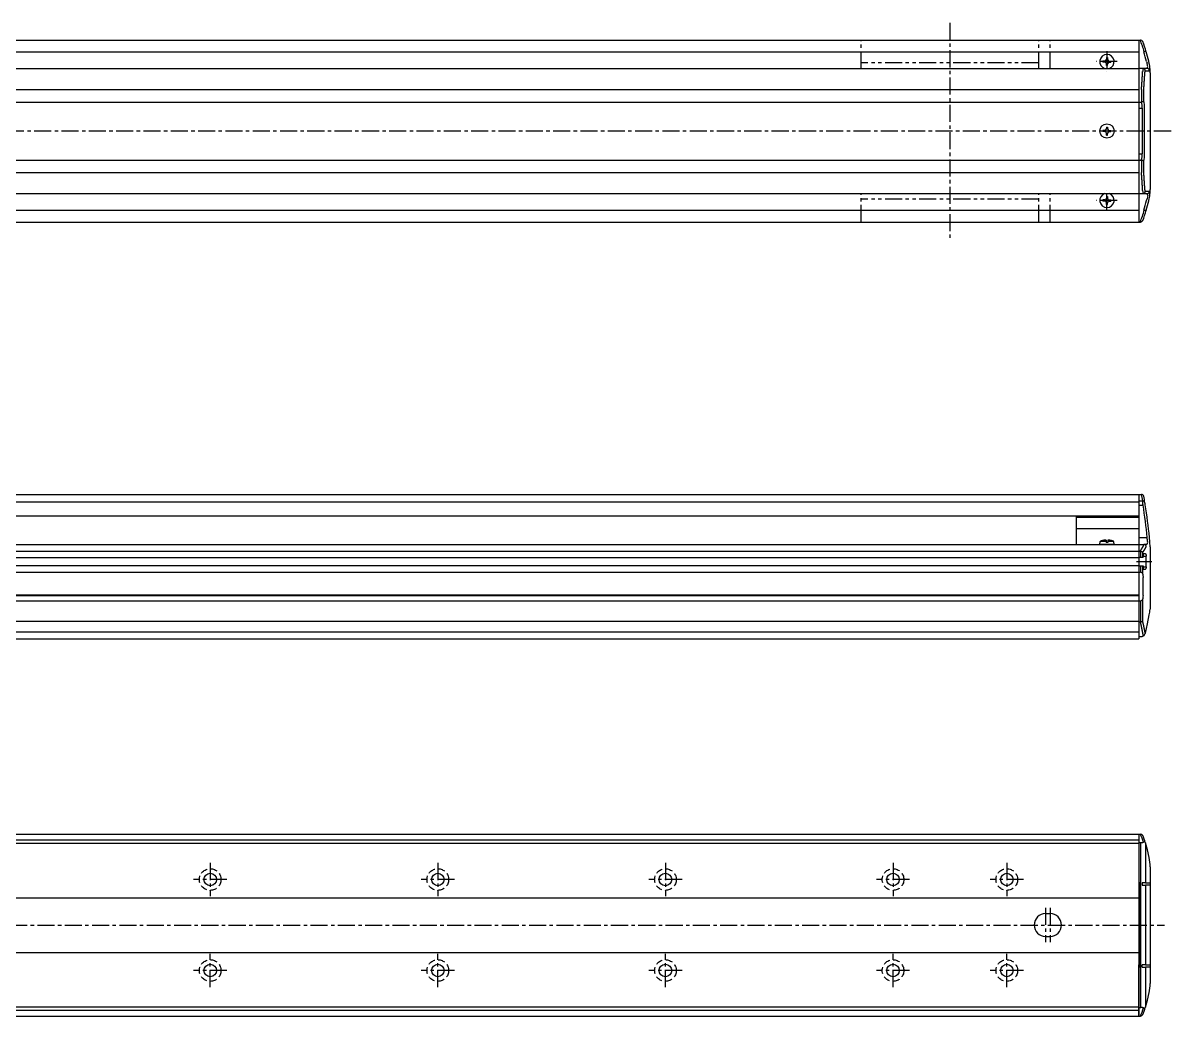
# Model space of a CAD drawing. Extents: x -693 to 350, y 35 to 506.
# Drawn here: x -155 to 350, y 69 to 506 of the extents above; entities that cross this region are included whole.
import ezdxf

# ---------------------------------------------------------------- set-up
doc = ezdxf.new("R2010")
doc.units = 0
for name, pattern in [('CENTER', [12, 7.5, -1.5, 1.5, -1.5]), ('DASHED', [4.5, 3, -1.5]), ('PHANTOM', [15, 7.5, -1.5, 1.5, -1.5, 1.5, -1.5])]:
    doc.linetypes.add(name, pattern=pattern)
doc.layers.get('0').update_dxf_attribs({"linetype": 'CONTINUOUS'})
doc.layers.add('CENTER', color=1, linetype='CENTER')

msp = doc.modelspace()

# ---------------------------------------------------------------- linework, layer by layer
at = {"color": 7, "linetype": 'CONTINUOUS'}
for p, q in [((-504.42, 498.26), (335.58, 498.26)), ((335.58, 498.26), (335.58, 418.26)), ((335.58, 498.26), (336.16, 498.26)), ((336.36, 498.26), (336.16, 498.26)), ((-258.42, 493.06), (335.58, 493.06)), ((321.33, 490.51), (321.33, 489.76)), ((321.33, 490.51), (321.83, 490.51)), ((321.83, 490.51), (321.83, 489.76)), ((337.97, 493.09), (337.82, 493.07)), ((-504.42, 485.76), (335.58, 485.76)), ((-258.42, 485.76), (335.58, 485.76)), ((319.83, 489.01), (319.83, 488.51)), ((320.58, 489.01), (319.83, 489.01)), ((320.58, 488.51), (319.83, 488.51)), ((321.33, 487.01), (321.33, 487.77)), ((321.33, 487.01), (321.83, 487.01)), ((321.83, 487.01), (321.83, 487.77)), ((322.57, 489.01), (323.33, 489.01)), ((322.57, 488.51), (323.33, 488.51)), ((323.33, 489.01), (323.33, 488.51)), ((339.25, 485.76), (335.58, 485.76)), ((338.41, 484.76), (340.24, 484.76)), ((338.97, 488.76), (339.18, 488.03)), ((340.16, 487.99), (339.94, 488.98)), ((340.48, 485.88), (340.48, 485.89)), ((340.58, 483.91), (340.58, 432.61)), ((-504.42, 476.53), (335.58, 476.53)), ((336.76, 476.51), (336.77, 476.51)), ((336.77, 476.51), (336.77, 471.02)), ((337.75, 471.6), (337.75, 476.34)), ((-504.42, 471), (335.58, 471)), ((335.58, 471.01), (336.66, 471.01)), ((336.77, 471.02), (336.66, 471.01)), ((335.58, 468.26), (337.09, 468.26)), ((337.09, 468.26), (337.09, 448.26)), ((338.08, 448.26), (338.08, 468.26)), ((321.33, 460.01), (321.33, 459.26)), ((321.33, 460.01), (321.83, 460.01)), ((321.83, 460.01), (321.83, 459.26)), ((319.83, 458.51), (319.83, 458.01)), ((320.58, 458.51), (319.83, 458.51)), ((320.58, 458.01), (319.83, 458.01)), ((321.33, 456.51), (321.33, 457.27)), ((321.33, 456.51), (321.83, 456.51)), ((321.83, 456.51), (321.83, 457.27)), ((322.57, 458.51), (323.33, 458.51)), ((322.57, 458.01), (323.33, 458.01)), ((323.33, 458.51), (323.33, 458.01)), ((-504.42, 445.53), (335.58, 445.53)), ((335.58, 448.26), (337.09, 448.26)), ((335.58, 445.51), (336.66, 445.51)), ((336.66, 445.51), (336.77, 445.51)), ((336.77, 445.51), (336.77, 440.01)), ((337.75, 440.19), (337.75, 444.92)), ((-504.42, 439.99), (335.58, 439.99)), ((336.77, 440.01), (336.76, 440.01)), ((-502.42, 430.76), (337.58, 430.76)), ((-258.42, 430.76), (335.58, 430.76)), ((321.33, 429.51), (321.33, 428.76)), ((321.33, 429.51), (321.83, 429.51)), ((321.83, 429.51), (321.83, 428.76)), ((335.58, 430.76), (339.25, 430.76)), ((340.24, 431.76), (338.41, 431.76)), ((340.48, 430.64), (340.48, 430.65)), ((319.83, 428.01), (319.83, 427.51)), ((320.58, 428.01), (319.83, 428.01)), ((320.58, 427.51), (319.83, 427.51)), ((321.33, 426.01), (321.33, 426.77)), ((321.33, 426.01), (321.83, 426.01)), ((321.83, 426.01), (321.83, 426.77)), ((322.57, 428.01), (323.33, 428.01)), ((322.57, 427.51), (323.33, 427.51)), ((323.33, 428.01), (323.33, 427.51)), ((338.97, 427.76), (339.18, 428.5)), ((339.94, 427.54), (340.16, 428.54)), ((-258.42, 423.46), (335.58, 423.46)), ((337.97, 423.44), (337.82, 423.46)), ((-504.42, 418.26), (335.58, 418.26)), ((335.58, 418.26), (336.16, 418.26)), ((336.16, 418.26), (336.36, 418.26)), ((-258.42, 298.59), (335.58, 298.59)), ((335.58, 298.59), (335.58, 236.09)), ((335.58, 298.59), (335.58, 289.09)), ((335.58, 298.59), (336.76, 298.59)), ((335.58, 298.59), (335.58, 289.09)), ((336.77, 298.59), (336.76, 298.59)), ((-258.42, 295.23), (335.58, 295.23)), ((335.58, 295.7), (337.27, 295.7)), ((335.58, 293.82), (337.43, 293.82)), ((-258.42, 289.09), (335.58, 289.09)), ((308.08, 289.09), (308.08, 276.59)), ((308.08, 288.62), (335.58, 288.62)), ((308.08, 283.63), (335.58, 283.63)), ((318.43, 276.59), (318.54, 277.89)), ((321.18, 277.89), (318.54, 277.89)), ((321.18, 278.48), (321.18, 277.49)), ((321.98, 277.49), (321.18, 277.49)), ((321.98, 278.48), (321.98, 277.49)), ((324.61, 277.89), (321.98, 277.89)), ((324.73, 276.59), (324.61, 277.89)), ((335.58, 279.59), (339.25, 279.59)), ((-504.42, 276.59), (335.58, 276.59)), ((-504.42, 273.59), (335.58, 273.59)), ((324.73, 276.59), (318.43, 276.59)), ((335.58, 276.59), (337.82, 276.59)), ((335.58, 276.59), (335.58, 235.09)), ((335.58, 273.59), (336.16, 273.59)), ((336.16, 273.59), (336.36, 273.57)), ((336.36, 273.57), (336.36, 270.99)), ((337.29, 270.99), (337.29, 273.01)), ((338.49, 272.44), (337.55, 272.44)), ((337.55, 272.44), (337.55, 270.99)), ((338.97, 276.59), (337.82, 276.59)), ((337.82, 276.59), (337.97, 276.58)), ((339.18, 276.68), (338.97, 276.59)), ((340.48, 276.91), (340.48, 276.89)), ((340.58, 275.59), (340.58, 248.09)), ((-504.42, 270.84), (335.58, 270.84)), ((335.58, 270.99), (337.55, 270.99)), ((337.55, 271.44), (338.81, 271.44)), ((338.81, 266.74), (338.81, 271.44)), ((-504.42, 267.34), (335.58, 267.34)), ((-504.42, 264.32), (335.58, 264.32)), ((335.58, 267.19), (337.55, 267.19)), ((335.58, 264.32), (336.36, 264.32)), ((336.36, 267.19), (336.36, 264.32)), ((337.29, 263.52), (337.29, 267.19)), ((337.55, 267.19), (337.55, 265.74)), ((337.55, 266.74), (338.81, 266.74)), ((337.55, 265.74), (338.49, 265.74)), ((337.43, 254.09), (337.43, 262.09)), ((-504.42, 254.39), (335.58, 254.39)), ((-504.42, 254.09), (335.58, 254.09)), ((337.29, 242.85), (337.29, 252.65)), ((-504.42, 251.85), (335.58, 251.85)), ((335.58, 251.85), (336.36, 251.85)), ((336.36, 251.85), (336.36, 242.59)), ((-504.42, 242.85), (335.58, 242.85)), ((335.58, 242.59), (336.31, 242.59)), ((336.36, 242.59), (336.31, 242.59)), ((-504.42, 238.09), (335.58, 238.09)), ((338.47, 237.62), (338.43, 237.48)), ((-504.42, 235.09), (335.58, 235.09)), ((335.58, 236.09), (336.52, 236.09)), ((-504.42, 149.3), (335.58, 149.3)), ((-504.42, 146.7), (335.58, 146.7)), ((335.58, 149.3), (335.58, 69.3)), ((335.58, 149.3), (335.58, 126.85)), ((335.58, 149.3), (336.31, 149.3)), ((336.31, 149.3), (336.36, 149.3)), ((-504.42, 145.3), (335.58, 145.3)), ((335.58, 145.55), (336.52, 145.55)), ((336.52, 73.05), (336.52, 145.55)), ((338.43, 145.51), (338.47, 145.38)), ((338.47, 145.38), (338.47, 127.8)), ((340.58, 134.95), (340.58, 83.65)), ((336.03, 127.8), (335.58, 127.8)), ((335.58, 126.85), (336.03, 126.85)), ((336.03, 127.8), (336.03, 90.8)), ((338.47, 127.8), (337.08, 127.8)), ((337.08, 127.8), (337.08, 126.8)), ((337.08, 126.8), (338.47, 126.8)), ((338.47, 127.8), (340.41, 127.8)), ((338.47, 126.8), (338.47, 91.8)), ((340.41, 126.8), (338.47, 126.8)), ((340.41, 127.8), (340.58, 127.75)), ((340.58, 126.74), (340.41, 126.8)), ((-504.42, 121.3), (335.58, 121.3)), ((294.58, 114.3), (296.58, 114.3)), ((294.58, 104.3), (296.58, 104.3)), ((-504.42, 97.3), (335.58, 97.3)), ((336.03, 91.76), (335.58, 91.75)), ((335.58, 69.3), (335.58, 91.75)), ((336.03, 90.8), (335.58, 90.8)), ((338.47, 91.8), (337.08, 91.8)), ((337.08, 90.8), (337.08, 91.8)), ((337.08, 90.8), (338.47, 90.8)), ((338.47, 91.8), (340.41, 91.8)), ((338.47, 90.8), (338.47, 73.22)), ((340.41, 90.8), (338.47, 90.8)), ((340.41, 91.8), (340.58, 91.86)), ((340.58, 90.86), (340.41, 90.8)), ((-504.42, 73.3), (335.58, 73.3)), ((-504.42, 71.9), (335.58, 71.9)), ((335.58, 73.05), (336.52, 73.05)), ((338.47, 73.22), (338.43, 73.09)), ((-504.42, 69.3), (335.58, 69.3)), ((335.58, 69.3), (336.31, 69.3)), ((336.36, 69.3), (336.31, 69.3))]:
    msp.add_line(p, q, dxfattribs=at)
at = {"color": 3, "linetype": 'PHANTOM'}
for p, q in [((213.58, 485.76), (213.58, 498.26)), ((291.58, 485.76), (291.58, 498.26)), ((296.58, 485.76), (296.58, 498.26)), ((291.58, 488.26), (213.58, 488.26)), ((213.58, 418.26), (213.58, 430.76)), ((291.58, 418.26), (291.58, 430.76)), ((296.58, 418.26), (296.58, 430.76)), ((291.58, 428.26), (213.58, 428.26))]:
    msp.add_line(p, q, dxfattribs=at)
at = {"color": 7, "linetype": 'CONTINUOUS'}
for points in [[(338.86, 493.09), (338.86, 493.09), (338.85, 493.11), (338.74, 493.17), (338.54, 493.18), (338.28, 493.15), (337.97, 493.09)], [(339.48, 486.57), (339.39, 487.13), (339.18, 488.03)], [(339.48, 429.96), (339.39, 429.4), (339.18, 428.5)], [(338.86, 423.44), (338.86, 423.44), (338.85, 423.42), (338.74, 423.36), (338.54, 423.35), (338.28, 423.38), (337.97, 423.44)], [(337.43, 293.82), (337.39, 294.24), (337.34, 294.87), (337.3, 295.37), (337.27, 295.7)], [(339.18, 276.68), (339.39, 277.07), (339.48, 277.54)], [(338.49, 272.44), (338.5, 272.44), (338.61, 272.37), (338.7, 272.2), (338.76, 271.96), (338.8, 271.66), (338.81, 271.44)], [(337.29, 263.52), (337.37, 263.03), (337.43, 262.09)], [(338.81, 266.74), (338.81, 266.64), (338.78, 266.32), (338.72, 266.03), (338.63, 265.83), (338.52, 265.74), (338.49, 265.74)], [(337.43, 254.09), (337.41, 253.54), (337.29, 252.65)], [(338.47, 237.62), (339.38, 241.71), (340.16, 245.67)], [(338.43, 145.51), (338.38, 145.61), (338.23, 145.74), (337.98, 145.8), (337.58, 145.73)], [(340.16, 139.03), (339.38, 142.3), (338.47, 145.38)], [(338.47, 73.22), (339.38, 76.31), (340.16, 79.58)], [(337.58, 72.88), (337.79, 72.82), (338.1, 72.82), (338.32, 72.92), (338.43, 73.09)]]:
    msp.add_lwpolyline(points, dxfattribs=at)
for points in [[(336.76, 476.51, 0), (336.76, 476.58, 0), (336.77, 476.64, 0), (336.77, 476.7, 0), (336.77, 476.76, 0), (336.78, 476.82, 0), (336.78, 476.89, 0), (336.79, 476.95, 0), (336.79, 477.01, 0), (336.79, 477.07, 0), (336.8, 477.13, 0), (336.8, 477.19, 0), (336.81, 477.26, 0), (336.81, 477.32, 0), (336.82, 477.38, 0), (336.82, 477.44, 0), (336.82, 477.5, 0), (336.83, 477.57, 0), (336.83, 477.63, 0), (336.84, 477.69, 0), (336.84, 477.75, 0), (336.85, 477.81, 0), (336.85, 477.88, 0), (336.85, 477.94, 0), (336.86, 478, 0), (336.86, 478.06, 0), (336.87, 478.12, 0), (336.87, 478.19, 0), (336.87, 478.25, 0), (336.88, 478.31, 0), (336.88, 478.37, 0), (336.89, 478.43, 0), (336.89, 478.5, 0), (336.89, 478.56, 0), (336.9, 478.62, 0), (336.9, 478.68, 0), (336.91, 478.74, 0), (336.91, 478.81, 0), (336.91, 478.87, 0), (336.92, 478.93, 0), (336.92, 478.99, 0), (336.93, 479.05, 0), (336.93, 479.12, 0), (336.94, 479.18, 0), (336.94, 479.24, 0), (336.94, 479.3, 0), (336.95, 479.36, 0), (336.95, 479.42, 0), (336.95, 479.49, 0), (336.96, 479.55, 0), (336.96, 479.61, 0), (336.97, 479.67, 0), (336.97, 479.74, 0), (336.98, 479.8, 0), (336.98, 479.86, 0), (336.98, 479.92, 0), (336.99, 479.98, 0), (336.99, 480.05, 0), (337, 480.11, 0), (337, 480.17, 0), (337, 480.23, 0), (337.01, 480.29, 0), (337.01, 480.36, 0), (337.01, 480.42, 0), (337.02, 480.48, 0), (337.02, 480.54, 0), (337.03, 480.6, 0), (337.03, 480.67, 0), (337.04, 480.73, 0), (337.04, 480.79, 0), (337.04, 480.85, 0), (337.05, 480.91, 0), (337.05, 480.98, 0), (337.06, 481.04, 0), (337.06, 481.1, 0), (337.06, 481.16, 0), (337.07, 481.22, 0), (337.07, 481.29, 0), (337.07, 481.35, 0), (337.08, 481.41, 0), (337.08, 481.47, 0), (337.09, 481.53, 0), (337.09, 481.59, 0), (337.1, 481.66, 0), (337.1, 481.72, 0), (337.1, 481.78, 0), (337.11, 481.84, 0), (337.11, 481.9, 0), (337.11, 481.97, 0), (337.12, 482.03, 0), (337.12, 482.09, 0), (337.13, 482.15, 0), (337.13, 482.21, 0), (337.13, 482.28, 0), (337.14, 482.34, 0), (337.14, 482.4, 0), (337.15, 482.46, 0), (337.15, 482.52, 0), (337.15, 482.59, 0), (337.16, 482.65, 0), (337.16, 482.71, 0), (337.17, 482.77, 0), (337.17, 482.83, 0), (337.17, 482.9, 0), (337.18, 482.96, 0), (337.18, 483.02, 0), (337.19, 483.08, 0), (337.19, 483.14, 0), (337.19, 483.21, 0), (337.2, 483.27, 0), (337.2, 483.33, 0), (337.2, 483.39, 0), (337.21, 483.45, 0), (337.21, 483.52, 0), (337.22, 483.58, 0), (337.22, 483.64, 0), (337.22, 483.7, 0), (337.23, 483.77, 0), (337.23, 483.83, 0), (337.24, 483.89, 0), (337.24, 483.95, 0), (337.24, 484.01, 0), (337.25, 484.08, 0), (337.25, 484.14, 0), (337.25, 484.2, 0), (337.26, 484.26, 0), (337.26, 484.32, 0), (337.27, 484.39, 0), (337.27, 484.45, 0)], [(337.75, 476.34, 0), (337.76, 476.4, 0), (337.76, 476.46, 0), (337.76, 476.52, 0), (337.77, 476.58, 0), (337.77, 476.64, 0), (337.78, 476.7, 0), (337.78, 476.76, 0), (337.79, 476.82, 0), (337.79, 476.88, 0), (337.79, 476.94, 0), (337.8, 477, 0), (337.8, 477.06, 0), (337.81, 477.13, 0), (337.81, 477.19, 0), (337.81, 477.25, 0), (337.82, 477.31, 0), (337.82, 477.37, 0), (337.83, 477.43, 0), (337.83, 477.49, 0), (337.83, 477.55, 0), (337.84, 477.61, 0), (337.84, 477.67, 0), (337.85, 477.73, 0), (337.85, 477.79, 0), (337.85, 477.85, 0), (337.86, 477.91, 0), (337.86, 477.97, 0), (337.87, 478.04, 0), (337.87, 478.1, 0), (337.87, 478.16, 0), (337.88, 478.22, 0), (337.88, 478.28, 0), (337.89, 478.34, 0), (337.89, 478.4, 0), (337.89, 478.46, 0), (337.9, 478.52, 0), (337.9, 478.58, 0), (337.91, 478.64, 0), (337.91, 478.7, 0), (337.91, 478.76, 0), (337.92, 478.82, 0), (337.92, 478.88, 0), (337.93, 478.94, 0), (337.93, 479.01, 0), (337.93, 479.07, 0), (337.94, 479.13, 0), (337.94, 479.19, 0), (337.95, 479.25, 0), (337.95, 479.31, 0), (337.95, 479.37, 0), (337.96, 479.43, 0), (337.96, 479.49, 0), (337.97, 479.55, 0), (337.97, 479.61, 0), (337.97, 479.67, 0), (337.98, 479.73, 0), (337.98, 479.8, 0), (337.99, 479.86, 0), (337.99, 479.92, 0), (337.99, 479.98, 0), (338, 480.04, 0), (338, 480.1, 0), (338, 480.16, 0), (338.01, 480.22, 0), (338.01, 480.28, 0), (338.02, 480.34, 0), (338.02, 480.4, 0), (338.02, 480.46, 0), (338.03, 480.52, 0), (338.03, 480.58, 0), (338.04, 480.64, 0), (338.04, 480.7, 0), (338.05, 480.77, 0), (338.05, 480.83, 0), (338.05, 480.89, 0), (338.06, 480.95, 0), (338.06, 481.01, 0), (338.06, 481.07, 0), (338.07, 481.13, 0), (338.07, 481.19, 0), (338.08, 481.25, 0), (338.08, 481.31, 0), (338.08, 481.37, 0), (338.09, 481.43, 0), (338.09, 481.49, 0), (338.1, 481.55, 0), (338.1, 481.62, 0), (338.1, 481.68, 0), (338.11, 481.74, 0), (338.11, 481.8, 0), (338.12, 481.86, 0), (338.12, 481.92, 0), (338.12, 481.98, 0), (338.13, 482.04, 0), (338.13, 482.1, 0), (338.13, 482.16, 0), (338.14, 482.22, 0), (338.14, 482.28, 0), (338.14, 482.35, 0), (338.15, 482.4, 0), (338.15, 482.47, 0), (338.16, 482.53, 0), (338.16, 482.59, 0), (338.17, 482.65, 0), (338.17, 482.71, 0), (338.17, 482.77, 0), (338.18, 482.83, 0), (338.18, 482.89, 0), (338.18, 482.95, 0), (338.19, 483.01, 0), (338.19, 483.07, 0), (338.19, 483.13, 0), (338.2, 483.19, 0), (338.2, 483.26, 0), (338.21, 483.32, 0), (338.21, 483.38, 0), (338.21, 483.44, 0), (338.22, 483.5, 0), (338.22, 483.56, 0), (338.23, 483.62, 0), (338.23, 483.68, 0), (338.23, 483.74, 0), (338.24, 483.8, 0), (338.24, 483.86, 0), (338.25, 483.92, 0), (338.25, 483.99, 0), (338.25, 484.05, 0), (338.26, 484.11, 0)], [(337.27, 432.08, 0), (337.27, 432.14, 0), (337.26, 432.2, 0), (337.26, 432.27, 0), (337.25, 432.33, 0), (337.25, 432.39, 0), (337.25, 432.45, 0), (337.24, 432.51, 0), (337.24, 432.58, 0), (337.24, 432.64, 0), (337.23, 432.7, 0), (337.23, 432.76, 0), (337.22, 432.82, 0), (337.22, 432.89, 0), (337.22, 432.95, 0), (337.21, 433.01, 0), (337.21, 433.07, 0), (337.2, 433.13, 0), (337.2, 433.2, 0), (337.2, 433.26, 0), (337.19, 433.32, 0), (337.19, 433.38, 0), (337.19, 433.44, 0), (337.18, 433.51, 0), (337.18, 433.57, 0), (337.17, 433.63, 0), (337.17, 433.69, 0), (337.17, 433.76, 0), (337.16, 433.82, 0), (337.16, 433.88, 0), (337.15, 433.94, 0), (337.15, 434, 0), (337.15, 434.07, 0), (337.14, 434.13, 0), (337.14, 434.19, 0), (337.13, 434.25, 0), (337.13, 434.31, 0), (337.13, 434.38, 0), (337.12, 434.44, 0), (337.12, 434.5, 0), (337.11, 434.56, 0), (337.11, 434.62, 0), (337.11, 434.69, 0), (337.1, 434.75, 0), (337.1, 434.81, 0), (337.1, 434.87, 0), (337.09, 434.93, 0), (337.09, 435, 0), (337.08, 435.06, 0), (337.08, 435.12, 0), (337.07, 435.18, 0), (337.07, 435.24, 0), (337.07, 435.31, 0), (337.06, 435.37, 0), (337.06, 435.43, 0), (337.06, 435.49, 0), (337.05, 435.55, 0), (337.05, 435.62, 0), (337.04, 435.68, 0), (337.04, 435.74, 0), (337.04, 435.8, 0), (337.03, 435.86, 0), (337.03, 435.93, 0), (337.02, 435.99, 0), (337.02, 436.05, 0), (337.01, 436.11, 0), (337.01, 436.17, 0), (337.01, 436.24, 0), (337, 436.3, 0), (337, 436.36, 0), (337, 436.42, 0), (336.99, 436.48, 0), (336.99, 436.55, 0), (336.98, 436.61, 0), (336.98, 436.67, 0), (336.98, 436.73, 0), (336.97, 436.79, 0), (336.97, 436.86, 0), (336.96, 436.92, 0), (336.96, 436.98, 0), (336.95, 437.04, 0), (336.95, 437.1, 0), (336.95, 437.17, 0), (336.94, 437.23, 0), (336.94, 437.29, 0), (336.94, 437.35, 0), (336.93, 437.41, 0), (336.93, 437.48, 0), (336.92, 437.54, 0), (336.92, 437.6, 0), (336.91, 437.66, 0), (336.91, 437.72, 0), (336.91, 437.79, 0), (336.9, 437.85, 0), (336.9, 437.91, 0), (336.89, 437.97, 0), (336.89, 438.03, 0), (336.89, 438.1, 0), (336.88, 438.16, 0), (336.88, 438.22, 0), (336.87, 438.28, 0), (336.87, 438.34, 0), (336.87, 438.4, 0), (336.86, 438.47, 0), (336.86, 438.53, 0), (336.85, 438.59, 0), (336.85, 438.65, 0), (336.85, 438.71, 0), (336.84, 438.78, 0), (336.84, 438.84, 0), (336.83, 438.9, 0), (336.83, 438.96, 0), (336.82, 439.02, 0), (336.82, 439.09, 0), (336.82, 439.15, 0), (336.81, 439.21, 0), (336.81, 439.27, 0), (336.8, 439.33, 0), (336.8, 439.39, 0), (336.79, 439.46, 0), (336.79, 439.52, 0), (336.79, 439.58, 0), (336.78, 439.64, 0), (336.78, 439.7, 0), (336.77, 439.77, 0), (336.77, 439.83, 0), (336.77, 439.89, 0), (336.76, 439.95, 0), (336.76, 440.01, 0)], [(338.26, 432.42, 0), (338.25, 432.48, 0), (338.25, 432.54, 0), (338.25, 432.61, 0), (338.24, 432.66, 0), (338.24, 432.73, 0), (338.23, 432.79, 0), (338.23, 432.85, 0), (338.23, 432.91, 0), (338.22, 432.97, 0), (338.22, 433.03, 0), (338.21, 433.09, 0), (338.21, 433.15, 0), (338.21, 433.21, 0), (338.2, 433.27, 0), (338.2, 433.33, 0), (338.19, 433.39, 0), (338.19, 433.45, 0), (338.19, 433.52, 0), (338.18, 433.58, 0), (338.18, 433.64, 0), (338.18, 433.7, 0), (338.17, 433.76, 0), (338.17, 433.82, 0), (338.17, 433.88, 0), (338.16, 433.94, 0), (338.16, 434, 0), (338.15, 434.06, 0), (338.15, 434.12, 0), (338.14, 434.18, 0), (338.14, 434.25, 0), (338.14, 434.31, 0), (338.13, 434.37, 0), (338.13, 434.43, 0), (338.13, 434.49, 0), (338.12, 434.55, 0), (338.12, 434.61, 0), (338.12, 434.67, 0), (338.11, 434.73, 0), (338.11, 434.79, 0), (338.1, 434.85, 0), (338.1, 434.91, 0), (338.1, 434.97, 0), (338.09, 435.03, 0), (338.09, 435.1, 0), (338.08, 435.16, 0), (338.08, 435.22, 0), (338.08, 435.28, 0), (338.07, 435.34, 0), (338.07, 435.4, 0), (338.06, 435.46, 0), (338.06, 435.52, 0), (338.06, 435.58, 0), (338.05, 435.64, 0), (338.05, 435.7, 0), (338.05, 435.76, 0), (338.04, 435.82, 0), (338.04, 435.88, 0), (338.03, 435.94, 0), (338.03, 436, 0), (338.02, 436.07, 0), (338.02, 436.13, 0), (338.02, 436.19, 0), (338.01, 436.25, 0), (338.01, 436.31, 0), (338, 436.37, 0), (338, 436.43, 0), (338, 436.49, 0), (337.99, 436.55, 0), (337.99, 436.61, 0), (337.99, 436.67, 0), (337.98, 436.73, 0), (337.98, 436.79, 0), (337.97, 436.85, 0), (337.97, 436.92, 0), (337.97, 436.98, 0), (337.96, 437.04, 0), (337.96, 437.1, 0), (337.95, 437.16, 0), (337.95, 437.22, 0), (337.95, 437.28, 0), (337.94, 437.34, 0), (337.94, 437.4, 0), (337.93, 437.46, 0), (337.93, 437.52, 0), (337.93, 437.58, 0), (337.92, 437.64, 0), (337.92, 437.7, 0), (337.91, 437.76, 0), (337.91, 437.83, 0), (337.91, 437.89, 0), (337.9, 437.95, 0), (337.9, 438.01, 0), (337.89, 438.07, 0), (337.89, 438.13, 0), (337.89, 438.19, 0), (337.88, 438.25, 0), (337.88, 438.31, 0), (337.87, 438.37, 0), (337.87, 438.43, 0), (337.87, 438.49, 0), (337.86, 438.55, 0), (337.86, 438.61, 0), (337.85, 438.68, 0), (337.85, 438.74, 0), (337.85, 438.8, 0), (337.84, 438.86, 0), (337.84, 438.92, 0), (337.83, 438.98, 0), (337.83, 439.04, 0), (337.83, 439.1, 0), (337.82, 439.16, 0), (337.82, 439.22, 0), (337.81, 439.28, 0), (337.81, 439.34, 0), (337.81, 439.4, 0), (337.8, 439.46, 0), (337.8, 439.52, 0), (337.79, 439.58, 0), (337.79, 439.64, 0), (337.79, 439.71, 0), (337.78, 439.77, 0), (337.78, 439.83, 0), (337.77, 439.89, 0), (337.77, 439.95, 0), (337.76, 440.01, 0), (337.76, 440.07, 0), (337.76, 440.13, 0), (337.75, 440.19, 0)], [(321.18, 278.48, 0), (321.16, 278.48, 0), (321.13, 278.48, 0), (321.11, 278.47, 0), (321.09, 278.47, 0), (321.07, 278.47, 0), (321.05, 278.47, 0), (321.03, 278.47, 0), (321.01, 278.47, 0), (320.99, 278.46, 0), (320.96, 278.46, 0), (320.94, 278.46, 0), (320.92, 278.46, 0), (320.9, 278.46, 0), (320.88, 278.46, 0), (320.86, 278.45, 0), (320.84, 278.45, 0), (320.82, 278.45, 0), (320.8, 278.45, 0), (320.77, 278.45, 0), (320.75, 278.44, 0), (320.73, 278.44, 0), (320.71, 278.44, 0), (320.69, 278.44, 0), (320.67, 278.44, 0), (320.65, 278.43, 0), (320.63, 278.43, 0), (320.61, 278.43, 0), (320.58, 278.43, 0), (320.56, 278.42, 0), (320.54, 278.42, 0), (320.52, 278.42, 0), (320.5, 278.41, 0), (320.48, 278.41, 0), (320.46, 278.41, 0), (320.44, 278.4, 0), (320.42, 278.4, 0), (320.4, 278.4, 0), (320.38, 278.4, 0), (320.35, 278.39, 0), (320.33, 278.39, 0), (320.31, 278.39, 0), (320.29, 278.38, 0), (320.27, 278.38, 0), (320.25, 278.38, 0), (320.23, 278.37, 0), (320.21, 278.37, 0), (320.19, 278.37, 0), (320.17, 278.36, 0), (320.14, 278.36, 0), (320.12, 278.35, 0), (320.1, 278.35, 0), (320.08, 278.35, 0), (320.06, 278.34, 0), (320.04, 278.34, 0), (320.02, 278.33, 0), (320, 278.33, 0), (319.98, 278.32, 0), (319.96, 278.32, 0), (319.94, 278.32, 0), (319.92, 278.31, 0), (319.9, 278.31, 0), (319.88, 278.3, 0), (319.85, 278.3, 0), (319.83, 278.29, 0), (319.81, 278.29, 0), (319.79, 278.29, 0), (319.77, 278.28, 0), (319.75, 278.27, 0), (319.73, 278.27, 0), (319.71, 278.26, 0), (319.69, 278.26, 0), (319.67, 278.25, 0), (319.65, 278.25, 0), (319.63, 278.25, 0), (319.61, 278.24, 0), (319.59, 278.24, 0), (319.57, 278.23, 0), (319.55, 278.22, 0), (319.52, 278.22, 0), (319.5, 278.21, 0), (319.48, 278.21, 0), (319.46, 278.2, 0), (319.44, 278.2, 0), (319.42, 278.19, 0), (319.4, 278.19, 0), (319.38, 278.18, 0), (319.36, 278.17, 0), (319.34, 278.17, 0), (319.32, 278.16, 0), (319.3, 278.15, 0), (319.28, 278.15, 0), (319.26, 278.14, 0), (319.24, 278.14, 0), (319.22, 278.13, 0), (319.2, 278.12, 0), (319.18, 278.12, 0), (319.16, 278.11, 0), (319.14, 278.11, 0), (319.12, 278.1, 0), (319.1, 278.09, 0), (319.08, 278.09, 0), (319.06, 278.08, 0), (319.04, 278.07, 0), (319.02, 278.06, 0), (319, 278.06, 0), (318.98, 278.05, 0), (318.96, 278.05, 0), (318.94, 278.04, 0), (318.92, 278.03, 0), (318.9, 278.02, 0), (318.88, 278.02, 0), (318.86, 278.01, 0), (318.84, 278, 0), (318.82, 278, 0), (318.8, 277.99, 0), (318.78, 277.98, 0), (318.76, 277.97, 0), (318.74, 277.96, 0), (318.72, 277.96, 0), (318.7, 277.95, 0), (318.68, 277.94, 0), (318.66, 277.93, 0), (318.64, 277.93, 0), (318.62, 277.92, 0), (318.6, 277.91, 0), (318.58, 277.9, 0), (318.56, 277.89, 0), (318.54, 277.89, 0)], [(324.61, 277.89, 0), (324.59, 277.89, 0), (324.57, 277.9, 0), (324.55, 277.91, 0), (324.54, 277.92, 0), (324.51, 277.93, 0), (324.5, 277.93, 0), (324.48, 277.94, 0), (324.46, 277.95, 0), (324.44, 277.96, 0), (324.42, 277.96, 0), (324.4, 277.97, 0), (324.38, 277.98, 0), (324.36, 277.99, 0), (324.34, 278, 0), (324.32, 278, 0), (324.3, 278.01, 0), (324.28, 278.02, 0), (324.26, 278.02, 0), (324.24, 278.03, 0), (324.22, 278.04, 0), (324.2, 278.05, 0), (324.18, 278.05, 0), (324.16, 278.06, 0), (324.14, 278.06, 0), (324.12, 278.07, 0), (324.1, 278.08, 0), (324.08, 278.09, 0), (324.06, 278.09, 0), (324.04, 278.1, 0), (324.02, 278.11, 0), (324, 278.11, 0), (323.98, 278.12, 0), (323.95, 278.12, 0), (323.94, 278.13, 0), (323.92, 278.14, 0), (323.89, 278.14, 0), (323.87, 278.15, 0), (323.85, 278.15, 0), (323.83, 278.16, 0), (323.81, 278.17, 0), (323.79, 278.17, 0), (323.77, 278.18, 0), (323.75, 278.19, 0), (323.73, 278.19, 0), (323.71, 278.2, 0), (323.69, 278.2, 0), (323.67, 278.21, 0), (323.65, 278.21, 0), (323.63, 278.22, 0), (323.61, 278.22, 0), (323.59, 278.23, 0), (323.57, 278.24, 0), (323.55, 278.24, 0), (323.53, 278.25, 0), (323.51, 278.25, 0), (323.49, 278.25, 0), (323.46, 278.26, 0), (323.44, 278.26, 0), (323.42, 278.27, 0), (323.4, 278.27, 0), (323.38, 278.28, 0), (323.36, 278.29, 0), (323.34, 278.29, 0), (323.32, 278.29, 0), (323.3, 278.3, 0), (323.28, 278.3, 0), (323.26, 278.31, 0), (323.24, 278.31, 0), (323.22, 278.32, 0), (323.2, 278.32, 0), (323.18, 278.32, 0), (323.15, 278.33, 0), (323.13, 278.33, 0), (323.11, 278.34, 0), (323.09, 278.34, 0), (323.07, 278.35, 0), (323.05, 278.35, 0), (323.03, 278.35, 0), (323.01, 278.36, 0), (322.99, 278.36, 0), (322.97, 278.37, 0), (322.95, 278.37, 0), (322.93, 278.37, 0), (322.9, 278.38, 0), (322.88, 278.38, 0), (322.86, 278.38, 0), (322.84, 278.39, 0), (322.82, 278.39, 0), (322.8, 278.39, 0), (322.78, 278.4, 0), (322.76, 278.4, 0), (322.74, 278.4, 0), (322.71, 278.4, 0), (322.69, 278.41, 0), (322.67, 278.41, 0), (322.65, 278.41, 0), (322.63, 278.42, 0), (322.61, 278.42, 0), (322.59, 278.42, 0), (322.57, 278.43, 0), (322.55, 278.43, 0), (322.53, 278.43, 0), (322.5, 278.43, 0), (322.48, 278.44, 0), (322.46, 278.44, 0), (322.44, 278.44, 0), (322.42, 278.44, 0), (322.4, 278.44, 0), (322.38, 278.45, 0), (322.36, 278.45, 0), (322.34, 278.45, 0), (322.31, 278.45, 0), (322.29, 278.45, 0), (322.27, 278.46, 0), (322.25, 278.46, 0), (322.23, 278.46, 0), (322.21, 278.46, 0), (322.19, 278.46, 0), (322.17, 278.46, 0), (322.15, 278.47, 0), (322.12, 278.47, 0), (322.1, 278.47, 0), (322.08, 278.47, 0), (322.06, 278.47, 0), (322.04, 278.47, 0), (322.02, 278.48, 0), (322, 278.48, 0), (321.98, 278.48, 0)], [(336.16, 273.59, 0), (336.18, 273.61, 0), (336.19, 273.63, 0), (336.21, 273.66, 0), (336.23, 273.68, 0), (336.24, 273.7, 0), (336.26, 273.73, 0), (336.27, 273.75, 0), (336.29, 273.77, 0), (336.3, 273.79, 0), (336.32, 273.82, 0), (336.33, 273.84, 0), (336.35, 273.86, 0), (336.37, 273.89, 0), (336.38, 273.91, 0), (336.4, 273.93, 0), (336.41, 273.95, 0), (336.43, 273.98, 0), (336.44, 274, 0), (336.46, 274.02, 0), (336.48, 274.05, 0), (336.49, 274.07, 0), (336.51, 274.09, 0), (336.52, 274.12, 0), (336.54, 274.14, 0), (336.55, 274.16, 0), (336.57, 274.19, 0), (336.58, 274.21, 0), (336.6, 274.23, 0), (336.61, 274.26, 0), (336.63, 274.28, 0), (336.64, 274.3, 0), (336.66, 274.32, 0), (336.67, 274.35, 0), (336.69, 274.37, 0), (336.7, 274.39, 0), (336.72, 274.42, 0), (336.73, 274.44, 0), (336.75, 274.46, 0), (336.76, 274.49, 0), (336.78, 274.51, 0), (336.79, 274.53, 0), (336.81, 274.56, 0), (336.82, 274.58, 0), (336.84, 274.6, 0), (336.85, 274.63, 0), (336.87, 274.65, 0), (336.88, 274.67, 0), (336.89, 274.7, 0), (336.91, 274.72, 0), (336.92, 274.74, 0), (336.94, 274.77, 0), (336.95, 274.79, 0), (336.97, 274.81, 0), (336.98, 274.84, 0), (337, 274.86, 0), (337.01, 274.88, 0), (337.02, 274.91, 0), (337.04, 274.93, 0), (337.05, 274.95, 0), (337.07, 274.98, 0), (337.08, 275, 0), (337.1, 275.02, 0), (337.11, 275.05, 0), (337.12, 275.07, 0), (337.14, 275.09, 0), (337.15, 275.12, 0), (337.17, 275.14, 0), (337.18, 275.16, 0), (337.19, 275.19, 0), (337.21, 275.21, 0), (337.22, 275.23, 0), (337.24, 275.26, 0), (337.25, 275.28, 0), (337.26, 275.3, 0), (337.28, 275.33, 0), (337.29, 275.35, 0), (337.31, 275.37, 0), (337.32, 275.4, 0), (337.33, 275.42, 0), (337.35, 275.44, 0), (337.36, 275.47, 0), (337.37, 275.49, 0), (337.39, 275.51, 0), (337.4, 275.54, 0), (337.41, 275.56, 0), (337.43, 275.58, 0), (337.44, 275.61, 0), (337.46, 275.63, 0), (337.47, 275.65, 0), (337.48, 275.68, 0), (337.5, 275.7, 0), (337.51, 275.73, 0), (337.52, 275.75, 0), (337.53, 275.77, 0), (337.55, 275.8, 0), (337.56, 275.82, 0), (337.57, 275.84, 0), (337.59, 275.87, 0), (337.6, 275.89, 0), (337.61, 275.91, 0), (337.63, 275.94, 0), (337.64, 275.96, 0), (337.65, 275.99, 0), (337.67, 276.01, 0), (337.68, 276.03, 0), (337.69, 276.06, 0), (337.7, 276.08, 0), (337.72, 276.1, 0), (337.73, 276.13, 0), (337.74, 276.15, 0), (337.75, 276.17, 0), (337.77, 276.2, 0), (337.78, 276.22, 0), (337.79, 276.25, 0), (337.81, 276.27, 0), (337.82, 276.29, 0), (337.83, 276.32, 0), (337.84, 276.34, 0), (337.86, 276.36, 0), (337.87, 276.39, 0), (337.88, 276.41, 0), (337.89, 276.43, 0), (337.91, 276.46, 0), (337.92, 276.48, 0), (337.93, 276.5, 0), (337.94, 276.53, 0), (337.95, 276.55, 0), (337.97, 276.58, 0)], [(337.29, 273.01, 0), (337.3, 273.03, 0), (337.32, 273.05, 0), (337.33, 273.07, 0), (337.35, 273.09, 0), (337.36, 273.11, 0), (337.37, 273.13, 0), (337.39, 273.15, 0), (337.4, 273.17, 0), (337.41, 273.19, 0), (337.43, 273.21, 0), (337.44, 273.23, 0), (337.45, 273.25, 0), (337.47, 273.27, 0), (337.48, 273.29, 0), (337.49, 273.31, 0), (337.51, 273.33, 0), (337.52, 273.35, 0), (337.53, 273.37, 0), (337.55, 273.39, 0), (337.56, 273.41, 0), (337.57, 273.43, 0), (337.59, 273.45, 0), (337.6, 273.47, 0), (337.61, 273.49, 0), (337.63, 273.51, 0), (337.64, 273.53, 0), (337.65, 273.55, 0), (337.67, 273.57, 0), (337.68, 273.59, 0), (337.69, 273.61, 0), (337.7, 273.63, 0), (337.72, 273.65, 0), (337.73, 273.67, 0), (337.74, 273.69, 0), (337.76, 273.71, 0), (337.77, 273.73, 0), (337.78, 273.75, 0), (337.79, 273.77, 0), (337.81, 273.79, 0), (337.82, 273.81, 0), (337.83, 273.83, 0), (337.85, 273.85, 0), (337.86, 273.87, 0), (337.87, 273.89, 0), (337.88, 273.91, 0), (337.9, 273.93, 0), (337.91, 273.95, 0), (337.92, 273.97, 0), (337.93, 273.99, 0), (337.95, 274.01, 0), (337.96, 274.03, 0), (337.97, 274.05, 0), (337.99, 274.07, 0), (338, 274.09, 0), (338.01, 274.11, 0), (338.02, 274.13, 0), (338.04, 274.15, 0), (338.05, 274.17, 0), (338.06, 274.19, 0), (338.07, 274.21, 0), (338.08, 274.23, 0), (338.1, 274.25, 0), (338.11, 274.27, 0), (338.12, 274.29, 0), (338.13, 274.31, 0), (338.14, 274.33, 0), (338.16, 274.35, 0), (338.17, 274.37, 0), (338.18, 274.39, 0), (338.19, 274.41, 0), (338.21, 274.43, 0), (338.22, 274.45, 0), (338.23, 274.47, 0), (338.24, 274.49, 0), (338.25, 274.51, 0), (338.27, 274.53, 0), (338.28, 274.55, 0), (338.29, 274.57, 0), (338.3, 274.59, 0), (338.31, 274.61, 0), (338.33, 274.63, 0), (338.34, 274.65, 0), (338.35, 274.67, 0), (338.36, 274.69, 0), (338.37, 274.71, 0), (338.38, 274.73, 0), (338.4, 274.75, 0), (338.41, 274.77, 0), (338.42, 274.79, 0), (338.43, 274.81, 0), (338.44, 274.83, 0), (338.46, 274.86, 0), (338.47, 274.88, 0), (338.48, 274.89, 0), (338.49, 274.92, 0), (338.5, 274.94, 0), (338.51, 274.96, 0), (338.52, 274.98, 0), (338.54, 275, 0), (338.55, 275.02, 0), (338.56, 275.04, 0), (338.57, 275.06, 0), (338.58, 275.08, 0), (338.59, 275.1, 0), (338.61, 275.12, 0), (338.62, 275.14, 0), (338.63, 275.16, 0), (338.64, 275.18, 0), (338.65, 275.2, 0), (338.66, 275.22, 0), (338.67, 275.24, 0), (338.68, 275.26, 0), (338.69, 275.28, 0), (338.71, 275.3, 0), (338.72, 275.32, 0), (338.73, 275.34, 0), (338.74, 275.36, 0), (338.75, 275.38, 0), (338.76, 275.4, 0), (338.77, 275.42, 0), (338.78, 275.44, 0), (338.8, 275.46, 0), (338.81, 275.49, 0), (338.82, 275.5, 0), (338.83, 275.53, 0), (338.84, 275.55, 0), (338.85, 275.57, 0), (338.86, 275.59, 0)], [(337.58, 236.39, 0), (337.58, 236.44, 0), (337.57, 236.49, 0), (337.56, 236.54, 0), (337.55, 236.59, 0), (337.54, 236.64, 0), (337.53, 236.69, 0), (337.52, 236.74, 0), (337.51, 236.78, 0), (337.5, 236.83, 0), (337.49, 236.88, 0), (337.48, 236.93, 0), (337.48, 236.98, 0), (337.46, 237.03, 0), (337.46, 237.08, 0), (337.45, 237.13, 0), (337.44, 237.18, 0), (337.43, 237.22, 0), (337.42, 237.27, 0), (337.41, 237.32, 0), (337.4, 237.37, 0), (337.39, 237.42, 0), (337.38, 237.47, 0), (337.37, 237.52, 0), (337.36, 237.56, 0), (337.35, 237.61, 0), (337.34, 237.66, 0), (337.33, 237.71, 0), (337.32, 237.76, 0), (337.31, 237.81, 0), (337.31, 237.86, 0), (337.3, 237.91, 0), (337.29, 237.96, 0), (337.28, 238, 0), (337.27, 238.05, 0), (337.26, 238.1, 0), (337.25, 238.15, 0), (337.24, 238.2, 0), (337.23, 238.25, 0), (337.22, 238.29, 0), (337.21, 238.34, 0), (337.2, 238.39, 0), (337.19, 238.44, 0), (337.18, 238.49, 0), (337.17, 238.54, 0), (337.16, 238.59, 0), (337.15, 238.64, 0), (337.14, 238.68, 0), (337.13, 238.73, 0), (337.12, 238.78, 0), (337.11, 238.83, 0), (337.1, 238.88, 0), (337.09, 238.93, 0), (337.08, 238.97, 0), (337.07, 239.02, 0), (337.06, 239.07, 0), (337.05, 239.12, 0), (337.04, 239.17, 0), (337.03, 239.22, 0), (337.02, 239.27, 0), (337.01, 239.31, 0), (337, 239.36, 0), (336.99, 239.41, 0), (336.98, 239.46, 0), (336.97, 239.51, 0), (336.96, 239.56, 0), (336.95, 239.6, 0), (336.94, 239.65, 0), (336.93, 239.7, 0), (336.92, 239.75, 0), (336.91, 239.8, 0), (336.9, 239.85, 0), (336.89, 239.9, 0), (336.88, 239.94, 0), (336.87, 239.99, 0), (336.86, 240.04, 0), (336.85, 240.09, 0), (336.84, 240.14, 0), (336.83, 240.19, 0), (336.82, 240.23, 0), (336.81, 240.28, 0), (336.8, 240.33, 0), (336.79, 240.38, 0), (336.78, 240.43, 0), (336.77, 240.47, 0), (336.76, 240.52, 0), (336.75, 240.57, 0), (336.74, 240.62, 0), (336.73, 240.67, 0), (336.72, 240.72, 0), (336.71, 240.76, 0), (336.7, 240.81, 0), (336.69, 240.86, 0), (336.68, 240.91, 0), (336.67, 240.96, 0), (336.66, 241, 0), (336.65, 241.05, 0), (336.64, 241.1, 0), (336.63, 241.15, 0), (336.62, 241.2, 0), (336.61, 241.24, 0), (336.6, 241.29, 0), (336.58, 241.34, 0), (336.57, 241.39, 0), (336.56, 241.44, 0), (336.55, 241.49, 0), (336.54, 241.53, 0), (336.53, 241.58, 0), (336.52, 241.63, 0), (336.51, 241.68, 0), (336.5, 241.72, 0), (336.49, 241.77, 0), (336.48, 241.82, 0), (336.47, 241.87, 0), (336.46, 241.92, 0), (336.45, 241.97, 0), (336.44, 242.01, 0), (336.43, 242.06, 0), (336.41, 242.11, 0), (336.4, 242.16, 0), (336.39, 242.2, 0), (336.38, 242.25, 0), (336.37, 242.3, 0), (336.36, 242.35, 0), (336.35, 242.4, 0), (336.34, 242.44, 0), (336.33, 242.49, 0), (336.32, 242.54, 0), (336.31, 242.59, 0)], [(338.43, 237.48, 0), (338.42, 237.52, 0), (338.41, 237.56, 0), (338.4, 237.6, 0), (338.39, 237.65, 0), (338.38, 237.69, 0), (338.38, 237.73, 0), (338.37, 237.77, 0), (338.36, 237.82, 0), (338.35, 237.86, 0), (338.34, 237.9, 0), (338.33, 237.94, 0), (338.33, 237.99, 0), (338.32, 238.03, 0), (338.31, 238.07, 0), (338.3, 238.11, 0), (338.29, 238.16, 0), (338.29, 238.2, 0), (338.28, 238.24, 0), (338.27, 238.28, 0), (338.26, 238.32, 0), (338.25, 238.37, 0), (338.24, 238.41, 0), (338.23, 238.45, 0), (338.23, 238.49, 0), (338.22, 238.54, 0), (338.21, 238.58, 0), (338.2, 238.62, 0), (338.19, 238.66, 0), (338.18, 238.71, 0), (338.18, 238.75, 0), (338.17, 238.79, 0), (338.16, 238.83, 0), (338.15, 238.87, 0), (338.14, 238.92, 0), (338.13, 238.96, 0), (338.12, 239, 0), (338.12, 239.04, 0), (338.11, 239.09, 0), (338.1, 239.13, 0), (338.09, 239.17, 0), (338.08, 239.21, 0), (338.07, 239.25, 0), (338.06, 239.3, 0), (338.06, 239.34, 0), (338.05, 239.38, 0), (338.04, 239.42, 0), (338.03, 239.46, 0), (338.02, 239.51, 0), (338.01, 239.55, 0), (338, 239.59, 0), (337.99, 239.63, 0), (337.99, 239.68, 0), (337.98, 239.72, 0), (337.97, 239.76, 0), (337.96, 239.8, 0), (337.95, 239.84, 0), (337.94, 239.88, 0), (337.93, 239.93, 0), (337.92, 239.97, 0), (337.92, 240.01, 0), (337.91, 240.05, 0), (337.9, 240.1, 0), (337.89, 240.14, 0), (337.88, 240.18, 0), (337.87, 240.22, 0), (337.86, 240.26, 0), (337.85, 240.31, 0), (337.84, 240.35, 0), (337.84, 240.39, 0), (337.83, 240.43, 0), (337.82, 240.47, 0), (337.81, 240.52, 0), (337.8, 240.56, 0), (337.79, 240.6, 0), (337.78, 240.64, 0), (337.77, 240.68, 0), (337.76, 240.72, 0), (337.75, 240.77, 0), (337.75, 240.81, 0), (337.74, 240.85, 0), (337.73, 240.89, 0), (337.72, 240.94, 0), (337.71, 240.98, 0), (337.7, 241.02, 0), (337.69, 241.06, 0), (337.68, 241.1, 0), (337.67, 241.14, 0), (337.66, 241.19, 0), (337.65, 241.23, 0), (337.65, 241.27, 0), (337.64, 241.31, 0), (337.63, 241.35, 0), (337.62, 241.4, 0), (337.61, 241.44, 0), (337.6, 241.48, 0), (337.59, 241.52, 0), (337.58, 241.56, 0), (337.57, 241.6, 0), (337.56, 241.65, 0), (337.55, 241.69, 0), (337.55, 241.73, 0), (337.54, 241.77, 0), (337.53, 241.81, 0), (337.52, 241.85, 0), (337.51, 241.9, 0), (337.5, 241.94, 0), (337.49, 241.98, 0), (337.48, 242.02, 0), (337.47, 242.06, 0), (337.46, 242.1, 0), (337.45, 242.15, 0), (337.44, 242.19, 0), (337.43, 242.23, 0), (337.42, 242.27, 0), (337.41, 242.31, 0), (337.4, 242.35, 0), (337.39, 242.4, 0), (337.38, 242.44, 0), (337.38, 242.48, 0), (337.37, 242.52, 0), (337.36, 242.56, 0), (337.35, 242.6, 0), (337.34, 242.65, 0), (337.33, 242.69, 0), (337.32, 242.73, 0), (337.31, 242.77, 0), (337.3, 242.81, 0), (337.29, 242.85, 0)], [(336.52, 145.55, 0), (336.53, 145.55, 0), (336.54, 145.55, 0), (336.55, 145.55, 0), (336.56, 145.55, 0), (336.56, 145.55, 0), (336.57, 145.55, 0), (336.58, 145.55, 0), (336.59, 145.55, 0), (336.6, 145.55, 0), (336.61, 145.55, 0), (336.62, 145.55, 0), (336.63, 145.55, 0), (336.63, 145.55, 0), (336.64, 145.55, 0), (336.65, 145.55, 0), (336.66, 145.55, 0), (336.67, 145.55, 0), (336.68, 145.55, 0), (336.69, 145.55, 0), (336.7, 145.55, 0), (336.7, 145.55, 0), (336.71, 145.55, 0), (336.72, 145.55, 0), (336.73, 145.56, 0), (336.74, 145.56, 0), (336.75, 145.56, 0), (336.76, 145.56, 0), (336.76, 145.56, 0), (336.77, 145.56, 0), (336.78, 145.56, 0), (336.79, 145.56, 0), (336.8, 145.56, 0), (336.81, 145.56, 0), (336.82, 145.56, 0), (336.83, 145.56, 0), (336.83, 145.56, 0), (336.84, 145.56, 0), (336.85, 145.56, 0), (336.86, 145.56, 0), (336.87, 145.57, 0), (336.88, 145.57, 0), (336.89, 145.57, 0), (336.89, 145.57, 0), (336.9, 145.57, 0), (336.91, 145.57, 0), (336.92, 145.57, 0), (336.93, 145.57, 0), (336.94, 145.57, 0), (336.95, 145.57, 0), (336.95, 145.58, 0), (336.96, 145.58, 0), (336.97, 145.58, 0), (336.98, 145.58, 0), (336.99, 145.58, 0), (337, 145.58, 0), (337.01, 145.58, 0), (337.01, 145.58, 0), (337.02, 145.59, 0), (337.03, 145.59, 0), (337.04, 145.59, 0), (337.05, 145.59, 0), (337.06, 145.59, 0), (337.07, 145.59, 0), (337.07, 145.59, 0), (337.08, 145.59, 0), (337.09, 145.6, 0), (337.1, 145.6, 0), (337.11, 145.6, 0), (337.12, 145.6, 0), (337.12, 145.6, 0), (337.13, 145.6, 0), (337.14, 145.6, 0), (337.15, 145.61, 0), (337.16, 145.61, 0), (337.17, 145.61, 0), (337.17, 145.61, 0), (337.18, 145.61, 0), (337.19, 145.62, 0), (337.2, 145.62, 0), (337.21, 145.62, 0), (337.22, 145.62, 0), (337.22, 145.62, 0), (337.23, 145.62, 0), (337.24, 145.63, 0), (337.25, 145.63, 0), (337.26, 145.63, 0), (337.26, 145.63, 0), (337.27, 145.63, 0), (337.28, 145.63, 0), (337.29, 145.64, 0), (337.3, 145.64, 0), (337.31, 145.64, 0), (337.31, 145.64, 0), (337.32, 145.65, 0), (337.33, 145.65, 0), (337.34, 145.65, 0), (337.35, 145.65, 0), (337.35, 145.65, 0), (337.36, 145.66, 0), (337.37, 145.66, 0), (337.38, 145.66, 0), (337.38, 145.66, 0), (337.39, 145.66, 0), (337.4, 145.67, 0), (337.41, 145.67, 0), (337.42, 145.67, 0), (337.42, 145.67, 0), (337.43, 145.68, 0), (337.44, 145.68, 0), (337.45, 145.68, 0), (337.46, 145.68, 0), (337.46, 145.69, 0), (337.47, 145.69, 0), (337.48, 145.69, 0), (337.49, 145.69, 0), (337.49, 145.69, 0), (337.5, 145.7, 0), (337.51, 145.7, 0), (337.52, 145.7, 0), (337.52, 145.7, 0), (337.53, 145.71, 0), (337.54, 145.71, 0), (337.55, 145.71, 0), (337.56, 145.72, 0), (337.56, 145.72, 0), (337.57, 145.72, 0), (337.58, 145.72, 0), (337.58, 145.72, 0)], [(337.58, 72.88, 0), (337.58, 72.88, 0), (337.57, 72.88, 0), (337.56, 72.88, 0), (337.56, 72.89, 0), (337.55, 72.89, 0), (337.54, 72.89, 0), (337.53, 72.9, 0), (337.52, 72.9, 0), (337.52, 72.9, 0), (337.51, 72.9, 0), (337.5, 72.91, 0), (337.49, 72.91, 0), (337.49, 72.91, 0), (337.48, 72.91, 0), (337.47, 72.91, 0), (337.46, 72.92, 0), (337.46, 72.92, 0), (337.45, 72.92, 0), (337.44, 72.92, 0), (337.43, 72.93, 0), (337.42, 72.93, 0), (337.42, 72.93, 0), (337.41, 72.93, 0), (337.4, 72.94, 0), (337.39, 72.94, 0), (337.38, 72.94, 0), (337.38, 72.94, 0), (337.37, 72.94, 0), (337.36, 72.95, 0), (337.35, 72.95, 0), (337.35, 72.95, 0), (337.34, 72.95, 0), (337.33, 72.95, 0), (337.32, 72.96, 0), (337.31, 72.96, 0), (337.31, 72.96, 0), (337.3, 72.96, 0), (337.29, 72.97, 0), (337.28, 72.97, 0), (337.27, 72.97, 0), (337.26, 72.97, 0), (337.26, 72.97, 0), (337.25, 72.97, 0), (337.24, 72.98, 0), (337.23, 72.98, 0), (337.22, 72.98, 0), (337.22, 72.98, 0), (337.21, 72.98, 0), (337.2, 72.99, 0), (337.19, 72.99, 0), (337.18, 72.99, 0), (337.17, 72.99, 0), (337.17, 72.99, 0), (337.16, 72.99, 0), (337.15, 73, 0), (337.14, 73, 0), (337.13, 73, 0), (337.12, 73, 0), (337.12, 73, 0), (337.11, 73, 0), (337.1, 73, 0), (337.09, 73.01, 0), (337.08, 73.01, 0), (337.07, 73.01, 0), (337.07, 73.01, 0), (337.06, 73.01, 0), (337.05, 73.01, 0), (337.04, 73.01, 0), (337.03, 73.02, 0), (337.02, 73.02, 0), (337.01, 73.02, 0), (337.01, 73.02, 0), (337, 73.02, 0), (336.99, 73.02, 0), (336.98, 73.02, 0), (336.97, 73.02, 0), (336.96, 73.03, 0), (336.95, 73.03, 0), (336.95, 73.03, 0), (336.94, 73.03, 0), (336.93, 73.03, 0), (336.92, 73.03, 0), (336.91, 73.03, 0), (336.9, 73.03, 0), (336.89, 73.03, 0), (336.89, 73.03, 0), (336.88, 73.04, 0), (336.87, 73.04, 0), (336.86, 73.04, 0), (336.85, 73.04, 0), (336.84, 73.04, 0), (336.83, 73.04, 0), (336.83, 73.04, 0), (336.82, 73.04, 0), (336.81, 73.04, 0), (336.8, 73.04, 0), (336.79, 73.04, 0), (336.78, 73.04, 0), (336.77, 73.04, 0), (336.76, 73.05, 0), (336.76, 73.05, 0), (336.75, 73.05, 0), (336.74, 73.05, 0), (336.73, 73.05, 0), (336.72, 73.05, 0), (336.71, 73.05, 0), (336.7, 73.05, 0), (336.7, 73.05, 0), (336.69, 73.05, 0), (336.68, 73.05, 0), (336.67, 73.05, 0), (336.66, 73.05, 0), (336.65, 73.05, 0), (336.64, 73.05, 0), (336.63, 73.05, 0), (336.63, 73.05, 0), (336.62, 73.05, 0), (336.61, 73.05, 0), (336.6, 73.05, 0), (336.59, 73.05, 0), (336.58, 73.05, 0), (336.57, 73.05, 0), (336.56, 73.05, 0), (336.56, 73.05, 0), (336.55, 73.05, 0), (336.54, 73.05, 0), (336.53, 73.05, 0), (336.52, 73.05, 0)]]:
    msp.add_polyline3d(points, dxfattribs=at)
for centre, radius in [((321.58, 458.26), 3.15), ((-72.42, 129.3), 2.75), ((27.58, 129.3), 2.75), ((127.58, 129.3), 2.75), ((227.58, 129.3), 2.75), ((277.58, 129.3), 2.75), ((-72.42, 89.3), 2.75), ((27.58, 89.3), 2.75), ((127.58, 89.3), 2.75), ((227.58, 89.3), 2.75), ((277.58, 89.3), 2.75)]:
    msp.add_circle(centre, radius, dxfattribs=at)
at = {"color": 3, "linetype": 'DASHED'}
for centre in [(-72.42, 129.3), (27.58, 129.3), (127.58, 129.3), (227.58, 129.3), (277.58, 129.3), (-72.42, 89.3), (27.58, 89.3), (127.58, 89.3), (227.58, 89.3), (277.58, 89.3)]:
    msp.add_circle(centre, 4.75, dxfattribs=at)
at = {"color": 7, "linetype": 'CONTINUOUS'}
for centre, radius, start, end in [((281.42, 476.26), 59, 16.566, 21.8934), ((336.36, 497.26), 1, 21.3711, 90), ((281.42, 475.76), 60, 16.7828, 21.3711), ((321.58, 488.76), 3.15, 287.7528, 252.2472), ((320.58, 489.76), 0.748, 270, 0), ((322.57, 489.76), 0.748, 180, 270), ((281.42, 475.76), 59, 12.7289, 17.0548), ((281.42, 475.76), 60, 12.7289, 16.7828), ((320.58, 487.77), 0.748, 0, 90.0001), ((322.57, 487.77), 0.748, 90, 180), ((341.25, 484.64), 3.98, 163.6112, 182.7638), ((337.42, 484.77), 0.993, 359.6186, 89.6134), ((339.34, 484.19), 1.09, 148.4536, 184.5411), ((337.88, 486.59), 1.6, 328.8724, 359.134), ((339.25, 484.77), 0.998, 359.8808, 89.8803), ((320.58, 483.91), 20, 5.6778, 11.7572), ((338.03, 485.81), 2.45, 334.6308, 1.5575), ((320.58, 483.91), 20, 0, 5.6392), ((330.81, 468.68), 6.3, 356.229, 21.7736), ((336.78, 472.12), 1.1, 269.5212, 331.9289), ((324.98, 468.67), 13.1, 358.2038, 12.9244), ((320.58, 459.26), 0.748, 270, 0), ((322.57, 459.26), 0.748, 180, 270), ((320.58, 457.27), 0.748, 0, 90.0001), ((322.57, 457.27), 0.748, 90, 180), ((330.91, 447.83), 6.19, 338.0119, 3.9855), ((336.78, 444.4), 1.1, 28.0711, 90.4788), ((324.34, 447.92), 13.75, 347.4233, 1.4486), ((321.58, 427.76), 3.15, 107.7528, 72.2472), ((340.42, 431.79), 3.17, 174.7294, 198.8955), ((337.42, 431.76), 0.993, 270.3866, 0.3814), ((339.14, 432.29), 0.898, 171.3652, 215.6401), ((339.25, 431.76), 0.998, 270.1197, 0.1192), ((337.88, 429.94), 1.6, 0.866, 31.1276), ((320.58, 432.61), 20, 348.2428, 354.3222), ((338.37, 430.79), 2.12, 356.2843, 27.5275), ((320.58, 432.61), 20, 354.3608, 0), ((320.58, 428.76), 0.748, 270, 0), ((320.58, 426.77), 0.748, 0, 90.0001), ((322.57, 428.76), 0.748, 180, 270), ((322.57, 426.77), 0.748, 90, 180), ((281.42, 440.76), 59, 342.9452, 347.2711), ((281.42, 440.76), 60, 343.2172, 347.2711), ((281.42, 440.26), 59, 338.1066, 343.434), ((336.36, 419.26), 1, 270, 338.6289), ((281.42, 440.76), 60, 338.6289, 343.2172), ((141.08, 262.39), 199, 9.6347, 10.4791), ((336.77, 297.59), 1, 10.4615, 90), ((141.08, 261.45), 200, 9.6347, 10.4615), ((337.32, 294.74), 0.959, 11.1474, 92.704), ((141.08, 261.45), 199, 5.2282, 9.3604), ((141.08, 261.45), 200, 9.3604, 9.6347), ((141.08, 261.45), 200, 5.2282, 9.3604), ((227.23, 265.92), 112.85, 5.9119, 6.9562), ((141.08, 261.45), 200, 4.4273, 5.2282), ((336.15, 272.16), 1.42, 36.7839, 81.5243), ((337.78, 275.51), 1.08, 4.0708, 80.082), ((141.08, 261.45), 200, 4.0523, 4.4273), ((336.38, 263.4), 0.923, 7.4585, 90.9988), ((336.38, 252.77), 0.92, 268.8348, 352.7079), ((192.58, 272.5), 150, 349.695, 350.6332), ((336.36, 244.37), 1.78, 270.0827, 301.7133), ((336.52, 238.09), 2, 302.1468, 342.2552), ((336.52, 238.09), 2, 270, 302.1468), ((281.42, 127.67), 59, 17.8226, 21.5109), ((336.36, 148.3), 1, 21.3711, 90), ((281.42, 126.8), 60, 18.1668, 21.3711), ((320.58, 134.95), 20, 0, 11.7572), ((294.58, 109.3), 5, 90, 270), ((296.58, 109.3), 5, 270, 90), ((320.58, 83.65), 20, 348.2428, 0), ((281.42, 90.93), 59, 338.4891, 342.1774), ((281.42, 91.8), 60, 338.6289, 341.8332), ((336.36, 70.3), 1, 270, 338.6289)]:
    msp.add_arc(centre, radius, start, end, dxfattribs=at)
msp.add_point((321.58, 276.59), dxfattribs=at)
msp.add_point((321.58, 276.59), dxfattribs=at)
at = {"layer": 'CENTER', "color": 1, "linetype": 'CENTER'}
for p, q in [((252.58, 505.76), (252.58, 410.76)), ((321.58, 493.3), (321.58, 484.22)), ((326.12, 488.76), (317.04, 488.76)), ((349.74, 458.26), (-541.84, 458.26)), ((321.58, 423.22), (321.58, 432.3)), ((326.12, 427.76), (317.04, 427.76)), ((334.57, 269.09), (341.35, 269.09)), ((-72.42, 136.59), (-72.42, 122.01)), ((27.58, 136.59), (27.58, 122.01)), ((127.58, 136.59), (127.58, 122.01)), ((227.58, 136.59), (227.58, 122.01)), ((277.58, 136.59), (277.58, 122.01)), ((-65.13, 129.3), (-79.71, 129.3)), ((34.87, 129.3), (20.29, 129.3)), ((134.87, 129.3), (120.29, 129.3)), ((234.87, 129.3), (220.29, 129.3)), ((284.87, 129.3), (270.29, 129.3)), ((294.58, 116.84), (294.58, 101.76)), ((296.58, 116.84), (296.58, 101.76)), ((-544.34, 109.3), (346.8, 109.3)), ((-72.42, 82.01), (-72.42, 96.59)), ((27.58, 82.01), (27.58, 96.59)), ((127.58, 82.01), (127.58, 96.59)), ((227.58, 82.01), (227.58, 96.59)), ((277.58, 82.01), (277.58, 96.59)), ((-65.13, 89.3), (-79.71, 89.3)), ((34.87, 89.3), (20.29, 89.3)), ((134.87, 89.3), (120.29, 89.3)), ((234.87, 89.3), (220.29, 89.3)), ((284.87, 89.3), (270.29, 89.3))]:
    msp.add_line(p, q, dxfattribs=at)

doc.saveas('drawing.dxf')
